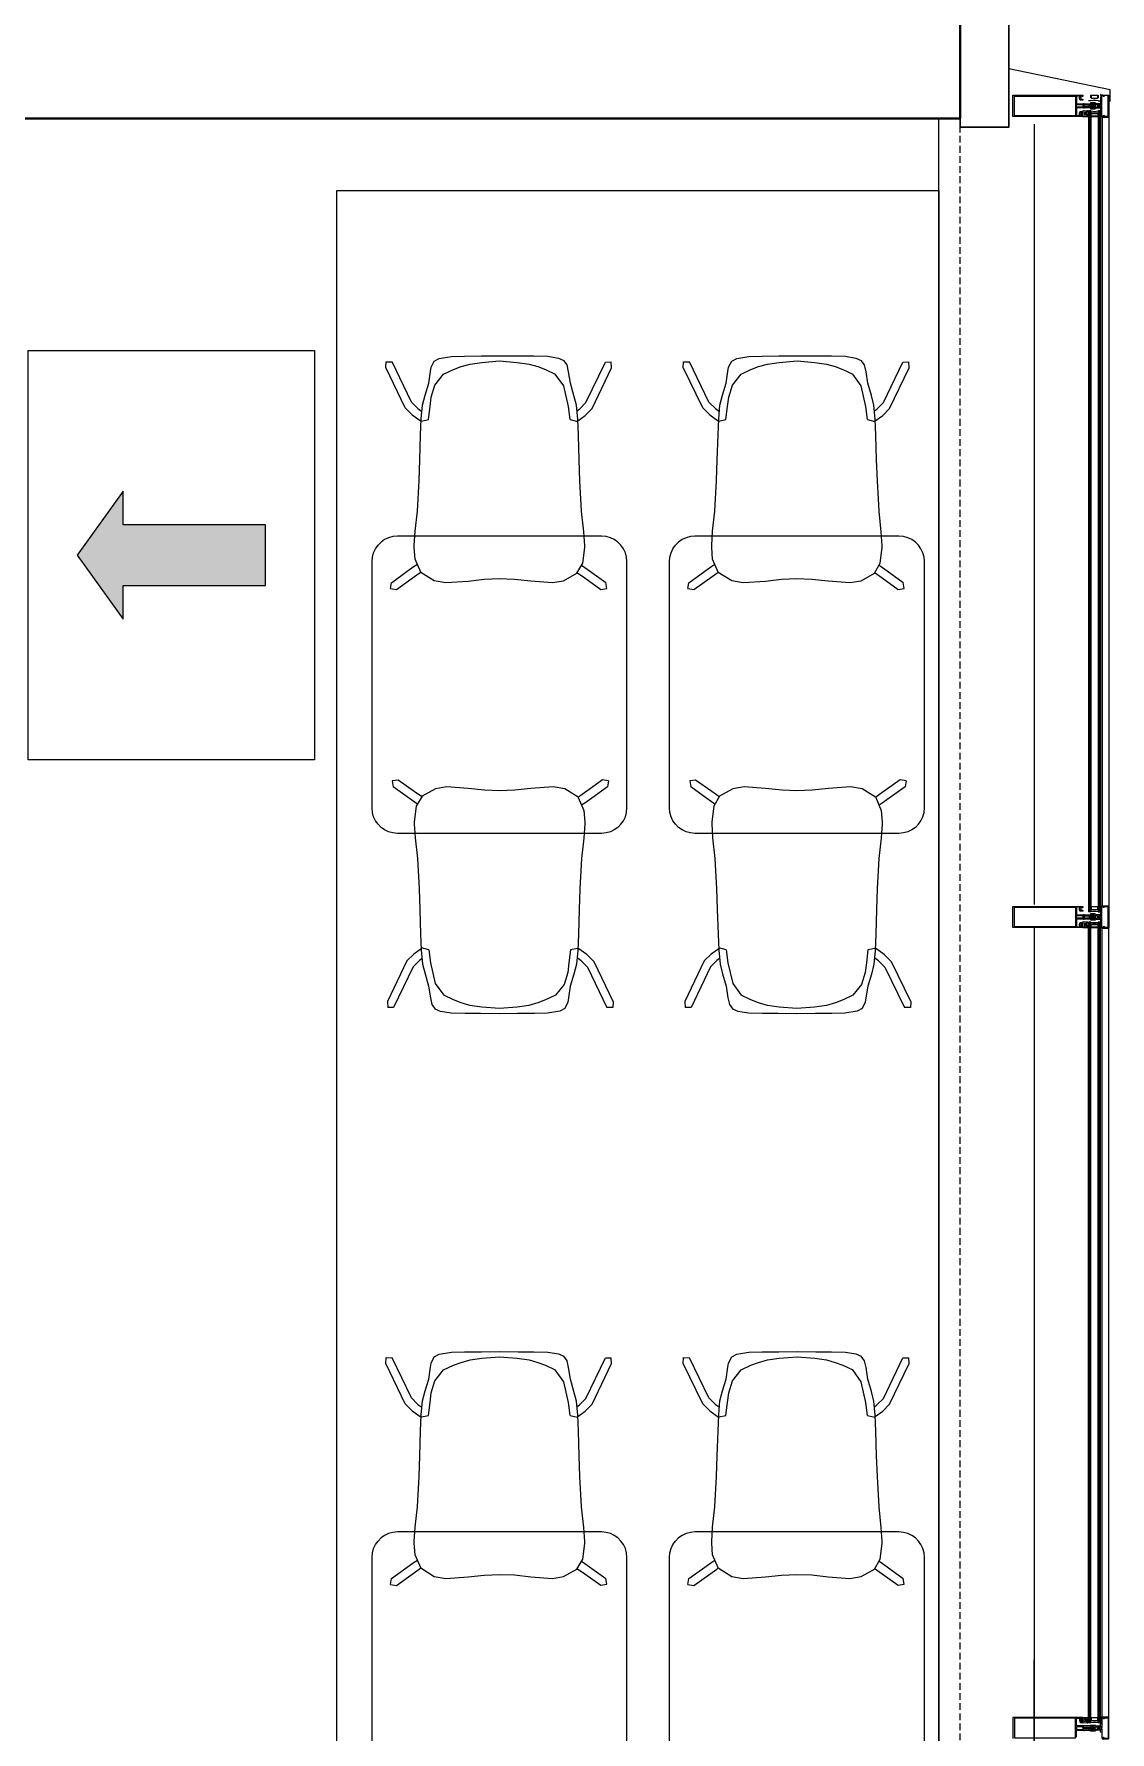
# Model space of a CAD drawing. Header units: metres. Extents: x -9891 to 773, y -8413 to 232.
# Drawn here: x -1056.4 to -803.1, y -7938 to -7538.2 of the extents above; entities that cross this region are included whole.
import ezdxf

# ---------------------------------------------------------------- set-up
doc = ezdxf.new("R2010")
doc.units = ezdxf.units.M
doc.header["$LTSCALE"] = 0.01
doc.header["$MEASUREMENT"] = 0
doc.linetypes.add('HIDDEN', pattern=[9.525, 6.35, -3.175])
doc.layers.get('0').update_dxf_attribs({"color": 30, "lineweight": 0})
for name, color, linetype in [('6', 242, 'Continuous'), ('AG-ELEV-02', 152, 'Continuous'), ('AG-Hidden', 9, 'HIDDEN'), ('AR-REV06', 252, 'Continuous'), ('CAM', 1, 'Continuous')]:
    doc.layers.add(name, color=color, linetype=linetype)
for name, color, linetype, lineweight in [('AG-Furniture', 9, 'Continuous', 9), ('AG-Profile_Aluminium', 122, 'Continuous', 9), ('Cephe Duvarı', 3, 'Continuous', 30), ('PERDE DUVAR', 5, 'Continuous', 40)]:
    doc.layers.add(name, color=color, linetype=linetype, lineweight=lineweight)

# ---------------------------------------------------------------- blocks, each defined once
blk = doc.blocks.new('ART_00113592_P')
at = {"color": 0, "linetype": 'Continuous', "lineweight": -3}
for p, q in [((1, -49.2), (3.8, -39.1)), ((3.8, -39.1), (8.2, -29.7)), ((8.2, -29.7), (14.1, -21.4)), ((14.1, -21.4), (21.4, -14.1)), ((21.4, -14.1), (29.7, -8.2)), ((29.7, -8.2), (39.1, -3.8)), ((39.1, -3.8), (49.2, -1)), ((49.2, -1), (60, 0)), ((60, 0), (640, 0)), ((640, 0), (650.8, -1)), ((650.8, -1), (661, -3.8)), ((661, -3.8), (670.3, -8.2)), ((670.3, -8.2), (678.7, -14.1)), ((685.9, -21.4), (678.7, -14.1)), ((691.9, -29.7), (685.9, -21.4)), ((696.3, -39.1), (691.9, -29.7)), ((699.1, -49.2), (696.3, -39.1)), ((0, -60), (1, -49.2)), ((0, -540), (0, -60)), ((700.1, -60), (699.1, -49.2)), ((700, -60), (700.1, -60)), ((700.1, -540), (700.1, -60)), ((1, -550.8), (0, -540)), ((3.8, -561), (1, -550.8)), ((696.3, -561), (699.1, -550.8)), ((699.1, -550.8), (700.1, -540)), ((8.2, -570.3), (3.8, -561)), ((14.1, -578.7), (8.2, -570.3)), ((21.4, -585.9), (14.1, -578.7)), ((21.4, -585.9), (29.7, -591.9)), ((29.7, -591.9), (39.1, -596.3)), ((39.1, -596.3), (49.2, -599.1)), ((49.2, -599.1), (60, -600.1)), ((640, -600.1), (650.8, -599.1)), ((650.8, -599.1), (661, -596.3)), ((661, -596.3), (670.3, -591.9)), ((670.3, -591.9), (678.7, -585.9)), ((678.7, -585.9), (685.9, -578.7)), ((685.9, -578.7), (691.9, -570.3)), ((691.9, -570.3), (696.3, -561)), ((60, -600.1), (640, -600.1))]:
    blk.add_line(p, q, dxfattribs=at)
blk = doc.blocks.new('ART_00104314_P')
at = {"color": 0, "linetype": 'Continuous', "lineweight": -3}
for p, q in [((224.9, -0.3), (268.4, 0)), ((268.4, 0), (311.7, -0.3)), ((0, -28), (0.7, -14.3)), ((46, -123), (0, -28)), ((0.7, -14.3), (14.7, -14.5)), ((60.6, -109.3), (14.7, -14.5)), ((101, -64.7), (105.3, -37)), ((105.3, -37), (106.9, -27)), ((106.9, -27), (114.1, -12.5)), ((114.1, -12.5), (126, -6.2)), ((126, -6.2), (154.7, -1.5)), ((136.1, -43.3), (159.2, -32.4)), ((154.7, -1.5), (185.5, -0.7)), ((159.2, -32.4), (177.3, -25.4)), ((177.3, -25.4), (198.3, -19.6)), ((185.5, -0.7), (224.9, -0.3)), ((198.3, -19.6), (226, -15.6)), ((226, -15.6), (267.8, -12.3)), ((267.8, -12.3), (309.6, -15.6)), ((309.6, -15.6), (337.2, -19.6)), ((311.7, -0.3), (348.7, -0.6)), ((337.2, -19.6), (357.9, -25.4)), ((348.7, -0.6), (381.5, -1.4)), ((357.9, -25.4), (375.9, -32.4)), ((375.9, -32.4), (398.9, -43.3)), ((381.5, -1.4), (406.3, -5.4)), ((406.3, -5.4), (418.9, -10.9)), ((426.8, -21.6), (418.9, -10.9)), ((430.4, -37.6), (426.8, -21.6)), ((434.6, -64.8), (430.4, -37.6)), ((471.2, -110.5), (516.8, -15)), ((485.7, -124.2), (531.5, -28.4)), ((516.8, -15), (530.8, -14.7)), ((531.5, -28.4), (530.8, -14.7)), ((92.6, -92.8), (101, -64.7)), ((107, -97.4), (115.8, -69)), ((115.8, -69), (136.1, -43.3)), ((418.9, -70.9), (398.9, -43.3)), ((430, -119.7), (418.9, -70.9)), ((442.7, -93.8), (434.6, -64.8)), ((60.6, -109.3), (75.8, -124.5)), ((83.5, -148.7), (86.4, -116.3)), ((86.4, -116.3), (92.6, -92.8)), ((100.5, -150.5), (104.2, -119.7)), ((104.2, -119.7), (107, -97.4)), ((433.9, -150.5), (430, -119.7)), ((448.5, -116.5), (442.7, -93.8)), ((451.7, -149.7), (448.5, -116.5)), ((455.9, -125.6), (471.2, -110.5)), ((46, -123), (62.4, -139.4)), ((62.4, -139.4), (83.2, -154.4)), ((75.8, -124.5), (85.1, -131.2)), ((81.9, -187.2), (83.5, -148.7)), ((83.8, -153.8), (100.5, -150.5)), ((433.9, -150.5), (451.3, -154.8)), ((449.8, -130.1), (455.9, -125.6)), ((453.5, -187.5), (451.7, -149.7)), ((451.8, -153.1), (469.4, -140.5)), ((469.4, -140.5), (485.7, -124.2)), ((80.2, -245.3), (81.9, -187.2)), ((455.1, -245.3), (453.5, -187.5)), ((78.6, -294.2), (80.2, -245.3)), ((456.9, -294.4), (455.1, -245.3)), ((74.7, -365.7), (78.6, -294.2)), ((460.8, -365.8), (456.9, -294.4)), ((69.2, -413.4), (74.7, -365.7)), ((466.2, -414.4), (460.8, -365.8)), ((66.9, -447.1), (69.2, -413.4)), ((468.3, -447.5), (466.2, -414.4)), ((67.1, -451.2), (66.9, -447.1)), ((69.2, -478.9), (67.1, -451.2)), ((82.4, -509.5), (69.2, -478.9)), ((463.5, -488.8), (468.1, -451.6)), ((468.1, -451.6), (468.3, -447.5)), ((13.2, -534.5), (50.6, -507.5)), ((50.6, -507.5), (67.1, -495.8)), ((62.2, -523.8), (78.7, -512.1)), ((67.1, -495.8), (74.4, -490.9)), ((78.7, -512.1), (82.5, -509.5)), ((82.5, -509.6), (82.4, -509.5)), ((82.5, -509.6), (114.2, -529.3)), ((418.6, -529.9), (449.9, -512.2)), ((449.9, -512.2), (463.5, -488.8)), ((449.9, -512.2), (450.1, -512.1)), ((450.8, -510.8), (451.6, -511.3)), ((451.6, -511.3), (468.1, -523)), ((460.9, -493.4), (463.2, -495.1)), ((463.2, -495.1), (479.7, -506.8)), ((479.7, -506.8), (517.7, -534.1)), ((11, -548.4), (13.2, -534.5)), ((11, -548.4), (24.9, -550.8)), ((24.9, -550.8), (62.2, -523.8)), ((114.2, -529.3), (141.4, -534.3)), ((141.4, -534.3), (193.8, -530.5)), ((193.8, -530.5), (231.5, -526.4)), ((231.5, -526.4), (267.6, -524.7)), ((267.6, -524.7), (302.8, -526.1)), ((302.8, -526.1), (341.4, -530.1)), ((341.4, -530.1), (392, -534.2)), ((392, -534.2), (418.6, -529.9)), ((468.1, -523), (506.1, -550.3)), ((506.1, -550.3), (520, -548)), ((520, -548), (517.7, -534.1))]:
    blk.add_line(p, q, dxfattribs=at)
blk = doc.blocks.new('A$C4C4F46C8')
at = {"layer": 'AG-Furniture', "color": 251}
blk.add_lwpolyline([(-1067, -9369.7), (350, -9369.7), (350, -16057.1), (-1067, -16057.1)], close=True, dxfattribs=at)
at = {"layer": 'AG-Furniture', "ltscale": 0.3}
for name, p, rotation in [('ART_00104314_P', (-951.6, -9758.4, 1410.8), 359.9999879412392), ('ART_00104314_P', (-951.6, -9758.4, 1410.8), 359.9999879412392), ('ART_00104314_P', (-251.5, -9758.4, 1410.8), 359.9999879412392), ('ART_00104314_P', (-251.5, -9758.4, 1410.8), 359.9999879412392), ('ART_00113592_P', (-984, -10883.2, 2130.8), 89.99998794123918), ('ART_00113592_P', (-984, -10883.2, 2130.8), 89.99998794123918), ('ART_00113592_P', (-283.9, -10883.2, 2130.8), 89.99998794123918), ('ART_00113592_P', (-283.9, -10883.2, 2130.8), 89.99998794123918), ('ART_00104314_P', (-416.3, -11307.8, 1410.8), 179.9999879412391), ('ART_00104314_P', (-416.3, -11307.8, 1410.8), 179.9999879412391), ('ART_00104314_P', (283.8, -11307.8, 1410.8), 179.9999879412391), ('ART_00104314_P', (283.8, -11307.8, 1410.8), 179.9999879412391), ('ART_00104314_P', (-951.6, -12103.4, 1410.8), 359.9999879412392), ('ART_00104314_P', (-951.6, -12103.4, 1410.8), 359.9999879412392), ('ART_00104314_P', (-251.5, -12103.4, 1410.8), 359.9999879412392), ('ART_00104314_P', (-251.5, -12103.4, 1410.8), 359.9999879412392), ('ART_00113592_P', (-984, -13228.2, 2130.8), 89.99998794123918), ('ART_00113592_P', (-984, -13228.2, 2130.8), 89.99998794123918), ('ART_00113592_P', (-283.9, -13228.2, 2130.8), 89.99998794123918), ('ART_00113592_P', (-283.9, -13228.2, 2130.8), 89.99998794123918)]:
    blk.add_blockref(name, p, dxfattribs=dict(at, rotation=rotation))
blk = doc.blocks.new('KAPIYON')
at = {"layer": '6'}
blk.add_hatch(color=2, dxfattribs=at).paths.add_polyline_path([(1584376.13, 117133.58), (1584364.18, 117133.58), (1584364.18, 117115.13), (1584364.18, 117105.65), (1584357.61, 117105.65), (1584370.16, 117096.63), (1584382.7, 117105.65), (1584376.13, 117105.65), (1584376.13, 117115.13)])
at = {"layer": '6', "color": 4}
blk.add_lwpolyline([(1584330, 117143.19), (1584410.32, 117143.19), (1584410.32, 117087.02), (1584330, 117087.02), (1584330, 117143.19)], dxfattribs=at)
at = {"layer": '6', "color": 2}
blk.add_lwpolyline([(1584376.13, 117133.58), (1584364.18, 117133.58), (1584364.18, 117115.13), (1584364.18, 117105.65), (1584357.61, 117105.65), (1584370.16, 117096.63), (1584382.7, 117105.65), (1584376.13, 117105.65), (1584376.13, 117115.13)], close=True, dxfattribs=at)
blk = doc.blocks.new('A$C07630900')
at = {"layer": '6', "xscale": 0.5, "yscale": 0.5, "zscale": 0.5, "rotation": 270}
blk.add_blockref('KAPIYON', (-58543.51, 792191.76), dxfattribs=at)
blk = doc.blocks.new('A$C2DA34C5B')
at = {"layer": 'AR-REV06', "xscale": 24, "yscale": 24, "zscale": 24}
blk.add_blockref('A$C07630900', (315.3, -160.4), dxfattribs=at)
blk = doc.blocks.new('I')
at = {"layer": '6', "linetype": 'Continuous'}
blk.add_hatch(color=4, dxfattribs=at).paths.add_polyline_path([(208591.4, 128492.8), (208591.4, 128667.2), (205378.6, 128667.2), (205378.6, 128492.8)])
at = {"layer": '6', "color": 4}
for p, q in [((208591.4, 128667.2), (205378.6, 128667.2)), ((205378.6, 128492.8), (208591.4, 128492.8))]:
    blk.add_line(p, q, dxfattribs=at)
at = {"layer": '6'}
for p, q in [((205990.5, 128492.8), (205990.5, 127811.5)), ((207979.4, 128492.8), (207979.4, 127811.5)), ((205990.5, 127811.5), (205876.7, 128131.3)), ((205990.5, 127811.5), (206104.4, 128131.3)), ((207979.4, 127811.5), (207865.6, 128131.3)), ((207979.4, 127811.5), (208093.3, 128131.3))]:
    blk.add_line(p, q, dxfattribs=at)
blk = doc.blocks.new('A$C797D3CE4')
at = {"layer": '6', "xscale": -0.4999999999999912, "yscale": 0.4999999999999912, "zscale": 0.4999999999999912, "rotation": 180}
blk.add_blockref('I', (-103492.2, 64333.6), dxfattribs=at)
at = {"layer": '6', "ltscale": 250, "rotation": 270}
blk.add_blockref('A$C2DA34C5B', (-11.9, 33.2), dxfattribs=at)
blk = doc.blocks.new('A$C6B6314DF')
at = {"layer": '6', "xscale": 0.0009999999999854, "yscale": 0.0009999999999854, "zscale": 0.0009999999999854, "rotation": 90}
blk.add_blockref('A$C797D3CE4', (-12.8757, -77.416), dxfattribs=at)
blk = doc.blocks.new('A$C33B82F70')
at = {"layer": 'AG-ELEV-02'}
for p, q in [((334.3, 4.9), (334.3, -1853.5)), ((334.3, 3.5), (350, 3.5)), ((350, 6), (350, -1853.5)), ((334.3, -1853.5), (350, -1853.5)), ((334.3, -1906.5), (350, -1906.5)), ((334.3, -1906.5), (350, -1906.5)), ((334.3, -3764.9), (334.3, -1906.5)), ((350, -3766), (350, -1906.5)), ((334.3, -3763.5), (350, -3763.5)), ((334.3, -3763.5), (350, -3763.5))]:
    blk.add_line(p, q, dxfattribs=at)
at = {"layer": 'AG-ELEV-02', "ltscale": 2.5}
for p, q in [((-50, -5700), (-50, 0)), ((174.1, -13), (174.1, -1850.4)), ((174.1, -1905), (174.1, -3920.4)), ((174.1, -5675), (174.1, -3629.6))]:
    blk.add_line(p, q, dxfattribs=at)
at = {"layer": 'AG-Hidden', "ltscale": 250}
blk.add_lwpolyline([(-2500, -8200, 0.414214), (0, -5700), (0, 0)], format="xyb", dxfattribs=at)
at = {"layer": 'AG-Profile_Aluminium'}
for p, q in [((352.9, 67.5), (115, 117.5)), ((352.9, 40), (352.9, 67.5))]:
    blk.add_line(p, q, dxfattribs=at)
for points in [[(287.8, 45.8), (288.6, 45.4, -0.280185), (288.9, 44.9), (288.9, 43.9, -0.414214), (288.4, 43.4), (283.4, 43.4, -0.414214), (281.9, 44.9), (281.9, 46.8), (281.4, 46.8, -0.414214), (280.9, 47.3), (280.9, 50.3, -0.414214), (281.4, 50.8), (281.9, 50.8), (281.9, 53), (275.4, 53, 0.414214), (273.9, 51.5), (273.9, 35), (290.9, 35), (290.9, 35.6), (291.6, 35.6, -0.414898), (291.9, 35.4), (291.9, 35), (309.8, 35), (310.8, 34), (310.8, 33, -0.401727), (309.7, 31.8), (309.4, 32.3), (309.2, 31.8), (308.3, 31.8), (308.3, 31.8), (308, 32.3), (307.7, 31.8), (306.9, 31.8), (306.6, 32.3), (306.3, 31.8), (305.5, 31.8), (305.2, 32.3), (304.9, 31.8), (304.1, 31.8), (303.8, 32.3), (303.5, 31.8), (302.7, 31.8), (302.4, 32.3), (302.1, 31.8), (301.3, 31.8), (301, 32.3), (300.7, 31.8), (299.9, 31.8), (299.6, 32.3), (299.3, 31.8), (298.4, 31.8), (298.2, 32.3), (297.9, 31.8), (297, 31.8), (296.7, 32.3), (296.4, 31.8), (295.6, 31.8), (295.3, 32.3), (295, 31.8), (294.2, 31.8), (293.9, 32.3), (293.6, 31.8), (293.2, 31.8), (291.7, 30.4, 0.414204), (291.7, 29.7), (293.2, 28.2), (294.3, 28.2), (294.6, 27.7), (294.9, 28.2), (295.7, 28.2), (296, 27.7), (296.3, 28.2), (297.2, 28.2), (297.4, 27.7), (297.7, 28.2), (298.6, 28.2), (298.9, 27.7), (299.1, 28.2), (300, 28.2), (300.3, 27.7), (300.6, 28.2), (301.4, 28.2), (301.7, 27.7), (302, 28.2), (302.8, 28.2), (303.1, 27.7), (303.4, 28.2), (304.2, 28.2), (304.5, 27.7), (304.8, 28.2), (305.6, 28.2), (305.9, 27.7), (306.2, 28.2), (307, 28.2), (307.3, 27.7), (307.6, 28.2), (308.5, 28.2), (308.7, 27.7), (309, 28.2), (309.9, 28.2), (310.2, 27.7), (310.3, 28, -0.259555), (310.8, 27), (310.8, 26), (309.8, 25), (291.9, 25), (291.9, 24.6, -0.414214), (291.6, 24.4), (290.9, 24.4), (290.9, 25), (273.9, 25), (273.9, 8.5, 0.414214), (275.4, 7), (281.9, 7), (281.9, 9.2), (281.4, 9.2, -0.414214), (280.9, 9.7), (280.9, 12.7, -0.414214), (281.4, 13.2), (281.9, 13.2), (281.9, 15.1, -0.414214), (283.4, 16.6), (288.4, 16.6, -0.414214), (288.9, 16.1), (288.9, 15.1, -0.280185), (288.6, 14.6), (287.8, 14.2), (287.4, 14.2), (287.4, 15.4), (284.4, 15.4, 0.414214), (283.9, 14.9), (283.9, 11.7), (283.4, 11.2), (283.9, 10.7), (283.9, 7.5, 0.414214), (284.4, 7), (287.4, 7), (287.4, 8.2), (287.8, 8.2), (288.6, 7.8, -0.280185), (288.9, 7.3), (288.9, 5.5, -0.414214), (288.4, 5), (124.6, 5, -0.414214), (124.1, 5.5), (124.1, 54.5, -0.400911), (124.6, 55), (288.4, 55, -0.414214), (288.9, 54.5), (288.9, 52.7, -0.280185), (288.6, 52.2), (287.8, 51.8), (287.4, 51.8), (287.4, 53), (284.4, 53, 0.414214), (283.9, 52.5), (283.9, 49.3), (283.4, 48.8), (283.9, 48.3), (283.9, 45.1, 0.414214), (284.4, 44.6), (287.4, 44.6), (287.4, 45.8)], [(348.7, 30), (348.7, 54, 0.415475), (348.5, 54.2), (340.6, 54.2), (339.5, 52.8, -0.734294), (336.3, 54.2, 0.180054), (336.1, 54.8), (334.7, 54.8, -1.029401), (334.7, 55.5), (348.5, 55.5, -0.414214), (350, 54), (350, 6, -0.414214), (348.5, 4.5), (334.7, 4.5, -1.029594), (334.7, 5.2), (336.1, 5.2, 0.18004), (336.3, 5.8, -0.734976), (339.5, 7.2), (340.6, 5.8), (348.5, 5.8, 0.415536), (348.7, 6)], [(289.1, 30.4, 0.414204), (289.1, 29.7), (291.1, 27.7, -0.668177), (290.7, 26.9), (273.9, 26.9), (273.9, 33.2), (290.7, 33.2, -0.668169), (291.1, 32.3)], [(329.1, 31.8), (329.5, 31.8), (330.4, 32.2, 0.280182), (330.6, 32.7), (330.6, 34.5, 0.414214), (330.1, 35), (320.7, 35, -0.198912), (319.3, 35.6), (318.4, 36.4, 0.198912), (317, 37), (307.1, 37, 0.414214), (306.6, 36.5), (306.6, 35.7, 0.414214), (307.1, 35.2), (315.3, 35.2, -0.414156), (315.8, 34.7), (315.8, 31.3, -0.414272), (315.3, 30.8), (314.4, 30.8, -0.414214), (314.3, 30.9), (314.3, 31.2, -0.244698), (314.3, 31.3), (315.3, 31.9, 0.414214), (315.3, 32.2), (315.1, 32.6), (313.8, 31.6, 0.244698), (313.7, 31.4), (313.7, 31.1, -0.414214), (313.4, 30.8), (312.1, 30.8, -0.414214), (312, 30.9), (312, 31.2, -0.244698), (312.1, 31.3), (313.1, 31.9, 0.414214), (313.1, 32.2), (312.9, 32.6), (311.6, 31.6, 0.244698), (311.4, 31.4), (311.4, 31.1, -0.414214), (311.1, 30.8), (309.9, 30.8, -0.414214), (309.8, 30.9), (309.8, 31.2, -0.244698), (309.8, 31.3), (310.8, 31.9, 0.414214), (310.9, 32.2), (310.7, 32.6), (309.3, 31.6, 0.244698), (309.2, 31.4), (309.2, 31.1, -0.414214), (308.9, 30.8), (307.7, 30.8, -0.414214), (307.6, 30.9), (307.6, 31.2, -0.244698), (307.6, 31.3), (308.6, 31.9, 0.414214), (308.7, 32.2), (308.4, 32.6), (307.1, 31.6, 0.244698), (307, 31.4), (307, 31.1, -0.414214), (306.7, 30.8), (305.4, 30.8, -0.414214), (305.3, 30.9), (305.3, 31, -0.244698), (305.4, 31.1), (306.6, 31.9, 0.414214), (306.6, 32.2), (306.4, 32.6), (304.1, 30.9, 0), (304.1, 30.9, 0.244698), (303.6, 30.1), (303.6, 29.9, 0.244698), (304.1, 29), (306.4, 27.4), (306.6, 27.8, 0.414214), (306.6, 28), (305.4, 28.9, -0.244698), (305.3, 28.9), (305.3, 29.1, -0.414214), (305.4, 29.2), (306.7, 29.2, -0.414214), (307, 28.9), (307, 28.6, 0.244698), (307.1, 28.4), (308.4, 27.4), (308.7, 27.8, 0.414214), (308.6, 28), (307.6, 28.7, -0.244698), (307.6, 28.8), (307.6, 29.1, -0.414214), (307.7, 29.2), (308.9, 29.2, -0.414214), (309.2, 28.9), (309.2, 28.6, 0.244698), (309.3, 28.4), (310.7, 27.4), (310.9, 27.8, 0.414214), (310.8, 28), (309.8, 28.7, -0.244698), (309.8, 28.8), (309.8, 29.1, -0.414214), (309.9, 29.2), (311.1, 29.2, -0.414214), (311.4, 28.9), (311.4, 28.6, 0.244698), (311.6, 28.4), (312.9, 27.4), (313.1, 27.8, 0.414214), (313.1, 28), (312.1, 28.7, -0.244698), (312, 28.8), (312, 29.1, -0.414214), (312.1, 29.2), (313.4, 29.2, -0.414214), (313.7, 28.9), (313.7, 28.6, 0.244698), (313.8, 28.4), (315.1, 27.4), (315.3, 27.8, 0.414214), (315.3, 28), (314.3, 28.7, -0.244698), (314.3, 28.8), (314.3, 29.1, -0.414214), (314.4, 29.2), (315.3, 29.2, -0.414214), (315.8, 28.7), (315.8, 25.3, -0.414214), (315.3, 24.8), (307.1, 24.8, 0.414214), (306.6, 24.3), (306.6, 23.5, 0.414214), (307.1, 23), (317, 23, 0.198912), (318.4, 23.6), (319.3, 24.4, -0.198912), (320.7, 25), (330.1, 25, 0.414214), (330.6, 25.5), (330.6, 27.3, 0.280182), (330.4, 27.8), (329.5, 28.2), (329.1, 28.2), (329.1, 27), (326.1, 27, -0.414214), (325.6, 27.5), (325.6, 29.5), (325.1, 30), (325.6, 30.5), (325.6, 32.5, -0.414214), (326.1, 33), (329.1, 33)], [(287.8, -1864.2), (288.6, -1864.6, -0.280185), (288.9, -1865.1), (288.9, -1866.1, -0.414214), (288.4, -1866.6), (283.4, -1866.6, -0.414214), (281.9, -1865.1), (281.9, -1863.2), (281.4, -1863.2, -0.414214), (280.9, -1862.7), (280.9, -1859.7, -0.414214), (281.4, -1859.2), (281.9, -1859.2), (281.9, -1857), (275.4, -1857, 0.414214), (273.9, -1858.5), (273.9, -1875), (290.9, -1875), (290.9, -1874.4), (291.6, -1874.4, -0.414898), (291.9, -1874.6), (291.9, -1875), (309.8, -1875), (310.8, -1876), (310.8, -1877, -0.401727), (309.7, -1878.2), (309.4, -1877.7), (309.2, -1878.2), (308.3, -1878.2), (308.3, -1878.2), (308, -1877.7), (307.7, -1878.2), (306.9, -1878.2), (306.6, -1877.7), (306.3, -1878.2), (305.5, -1878.2), (305.2, -1877.7), (304.9, -1878.2), (304.1, -1878.2), (303.8, -1877.7), (303.5, -1878.2), (302.7, -1878.2), (302.4, -1877.7), (302.1, -1878.2), (301.3, -1878.2), (301, -1877.7), (300.7, -1878.2), (299.9, -1878.2), (299.6, -1877.7), (299.3, -1878.2), (298.4, -1878.2), (298.2, -1877.7), (297.9, -1878.2), (297, -1878.2), (296.7, -1877.7), (296.4, -1878.2), (295.6, -1878.2), (295.3, -1877.7), (295, -1878.2), (294.2, -1878.2), (293.9, -1877.7), (293.6, -1878.2), (293.2, -1878.2), (291.7, -1879.6, 0.414204), (291.7, -1880.4), (293.2, -1881.8), (294.3, -1881.8), (294.6, -1882.3), (294.9, -1881.8), (295.7, -1881.8), (296, -1882.3), (296.3, -1881.8), (297.2, -1881.8), (297.4, -1882.3), (297.7, -1881.8), (298.6, -1881.8), (298.9, -1882.3), (299.1, -1881.8), (300, -1881.8), (300.3, -1882.3), (300.6, -1881.8), (301.4, -1881.8), (301.7, -1882.3), (302, -1881.8), (302.8, -1881.8), (303.1, -1882.3), (303.4, -1881.8), (304.2, -1881.8), (304.5, -1882.3), (304.8, -1881.8), (305.6, -1881.8), (305.9, -1882.3), (306.2, -1881.8), (307, -1881.8), (307.3, -1882.3), (307.6, -1881.8), (308.5, -1881.8), (308.7, -1882.3), (309, -1881.8), (309.9, -1881.8), (310.2, -1882.3), (310.3, -1882, -0.259555), (310.8, -1883), (310.8, -1884), (309.8, -1885), (291.9, -1885), (291.9, -1885.4, -0.414214), (291.6, -1885.6), (290.9, -1885.6), (290.9, -1885), (273.9, -1885), (273.9, -1901.5, 0.414214), (275.4, -1903), (281.9, -1903), (281.9, -1900.8), (281.4, -1900.8, -0.414214), (280.9, -1900.3), (280.9, -1897.3, -0.414214), (281.4, -1896.8), (281.9, -1896.8), (281.9, -1894.9, -0.414214), (283.4, -1893.4), (288.4, -1893.4, -0.414214), (288.9, -1893.9), (288.9, -1894.9, -0.280185), (288.6, -1895.4), (287.8, -1895.8), (287.4, -1895.8), (287.4, -1894.6), (284.4, -1894.6, 0.414214), (283.9, -1895.1), (283.9, -1898.3), (283.4, -1898.8), (283.9, -1899.3), (283.9, -1902.5, 0.414214), (284.4, -1903), (287.4, -1903), (287.4, -1901.8), (287.8, -1901.8), (288.6, -1902.2, -0.280185), (288.9, -1902.7), (288.9, -1904.5, -0.414214), (288.4, -1905), (124.6, -1905, -0.414214), (124.1, -1904.5), (124.1, -1855.5, -0.400911), (124.6, -1855), (288.4, -1855, -0.414214), (288.9, -1855.5), (288.9, -1857.3, -0.280185), (288.6, -1857.8), (287.8, -1858.2), (287.4, -1858.2), (287.4, -1857), (284.4, -1857, 0.414214), (283.9, -1857.5), (283.9, -1860.7), (283.4, -1861.2), (283.9, -1861.7), (283.9, -1864.9, 0.414214), (284.4, -1865.4), (287.4, -1865.4), (287.4, -1864.2)], [(289.1, -1879.6, 0.414204), (289.1, -1880.4), (291.1, -1882.3, -0.668177), (290.7, -1883.1), (273.9, -1883.1), (273.9, -1876.8), (290.7, -1876.8, -0.668169), (291.1, -1877.7)], [(329.1, -1878.2), (329.5, -1878.2), (330.4, -1877.8, 0.280182), (330.6, -1877.3), (330.6, -1875.5, 0.414214), (330.1, -1875), (320.7, -1875, -0.198912), (319.3, -1874.4), (318.4, -1873.6, 0.198912), (317, -1873), (307.1, -1873, 0.414214), (306.6, -1873.5), (306.6, -1874.3, 0.414214), (307.1, -1874.8), (315.3, -1874.8, -0.414156), (315.8, -1875.3), (315.8, -1878.7, -0.414272), (315.3, -1879.2), (314.4, -1879.2, -0.414214), (314.3, -1879.1), (314.3, -1878.8, -0.244698), (314.3, -1878.8), (315.3, -1878.1, 0.414214), (315.3, -1877.8), (315.1, -1877.4), (313.8, -1878.4, 0.244698), (313.7, -1878.6), (313.7, -1878.9, -0.414214), (313.4, -1879.2), (312.1, -1879.2, -0.414214), (312, -1879.1), (312, -1878.8, -0.244698), (312.1, -1878.8), (313.1, -1878.1, 0.414214), (313.1, -1877.8), (312.9, -1877.4), (311.6, -1878.4, 0.244698), (311.4, -1878.6), (311.4, -1878.9, -0.414214), (311.1, -1879.2), (309.9, -1879.2, -0.414214), (309.8, -1879.1), (309.8, -1878.8, -0.244698), (309.8, -1878.8), (310.8, -1878.1, 0.414214), (310.9, -1877.8), (310.7, -1877.4), (309.3, -1878.4, 0.244698), (309.2, -1878.6), (309.2, -1878.9, -0.414214), (308.9, -1879.2), (307.7, -1879.2, -0.414214), (307.6, -1879.1), (307.6, -1878.8, -0.244698), (307.6, -1878.8), (308.6, -1878.1, 0.414214), (308.7, -1877.8), (308.4, -1877.4), (307.1, -1878.4, 0.244698), (307, -1878.6), (307, -1878.9, -0.414214), (306.7, -1879.2), (305.4, -1879.2, -0.414214), (305.3, -1879.1), (305.3, -1879, -0.244698), (305.4, -1878.9), (306.6, -1878.1, 0.414214), (306.6, -1877.8), (306.4, -1877.4), (304.1, -1879.1, 0), (304.1, -1879.1, 0.244698), (303.6, -1879.9), (303.6, -1880.1, 0.244698), (304.1, -1881), (306.4, -1882.6), (306.6, -1882.2, 0.414214), (306.6, -1882), (305.4, -1881.1, -0.244698), (305.3, -1881.1), (305.3, -1880.9, -0.414214), (305.4, -1880.8), (306.7, -1880.8, -0.414214), (307, -1881.1), (307, -1881.4, 0.244698), (307.1, -1881.6), (308.4, -1882.6), (308.7, -1882.2, 0.414214), (308.6, -1882), (307.6, -1881.3, -0.244698), (307.6, -1881.2), (307.6, -1880.9, -0.414214), (307.7, -1880.8), (308.9, -1880.8, -0.414214), (309.2, -1881.1), (309.2, -1881.4, 0.244698), (309.3, -1881.6), (310.7, -1882.6), (310.9, -1882.2, 0.414214), (310.8, -1882), (309.8, -1881.3, -0.244698), (309.8, -1881.2), (309.8, -1880.9, -0.414214), (309.9, -1880.8), (311.1, -1880.8, -0.414214), (311.4, -1881.1), (311.4, -1881.4, 0.244698), (311.6, -1881.6), (312.9, -1882.6), (313.1, -1882.2, 0.414214), (313.1, -1882), (312.1, -1881.3, -0.244698), (312, -1881.2), (312, -1880.9, -0.414214), (312.1, -1880.8), (313.4, -1880.8, -0.414214), (313.7, -1881.1), (313.7, -1881.4, 0.244698), (313.8, -1881.6), (315.1, -1882.6), (315.3, -1882.2, 0.414214), (315.3, -1882), (314.3, -1881.3, -0.244698), (314.3, -1881.2), (314.3, -1880.9, -0.414214), (314.4, -1880.8), (315.3, -1880.8, -0.414214), (315.8, -1881.3), (315.8, -1884.7, -0.414214), (315.3, -1885.2), (307.1, -1885.2, 0.414214), (306.6, -1885.7), (306.6, -1886.5, 0.414214), (307.1, -1887), (317, -1887, 0.198912), (318.4, -1886.4), (319.3, -1885.6, -0.198912), (320.7, -1885), (330.1, -1885, 0.414214), (330.6, -1884.5), (330.6, -1882.7, 0.280182), (330.4, -1882.2), (329.5, -1881.8), (329.1, -1881.8), (329.1, -1883), (326.1, -1883, -0.414214), (325.6, -1882.5), (325.6, -1880.5), (325.1, -1880), (325.6, -1879.5), (325.6, -1877.5, -0.414214), (326.1, -1877), (329.1, -1877)], [(348.7, -1880), (348.7, -1856, 0.415475), (348.5, -1855.8), (340.6, -1855.8), (339.5, -1857.2, -0.734294), (336.3, -1855.8, 0.180054), (336.1, -1855.2), (334.7, -1855.2, -1.029401), (334.7, -1854.5), (348.5, -1854.5, -0.414214), (350, -1856), (350, -1904, -0.414214), (348.5, -1905.5), (334.7, -1905.5, -1.029594), (334.7, -1904.8), (336.1, -1904.8, 0.18004), (336.3, -1904.2, -0.734976), (339.5, -1902.8), (340.6, -1904.2), (348.5, -1904.2, 0.415536), (348.7, -1904)], [(289.1, -3790.4, -0.414204), (289.1, -3789.6), (291.1, -3787.7, 0.668177), (290.7, -3786.8), (273.9, -3786.8), (273.9, -3793.1), (290.7, -3793.1, 0.668169), (291.1, -3792.3)], [(329.2, -3791.8), (329.6, -3791.8), (330.4, -3792.2, -0.280182), (330.7, -3792.7), (330.7, -3794.5, -0.414214), (330.2, -3795), (320.7, -3795, 0.198912), (319.3, -3795.6), (318.4, -3796.4, -0.198912), (317, -3797), (307.2, -3797, -0.414214), (306.7, -3796.5), (306.7, -3795.7, -0.414214), (307.2, -3795.2), (315.4, -3795.2, 0.414156), (315.9, -3794.7), (315.9, -3791.3, 0.414272), (315.4, -3790.8), (314.4, -3790.8, 0.414214), (314.3, -3790.9), (314.3, -3791.2, 0.244698), (314.3, -3791.2), (315.3, -3791.9, -0.414214), (315.4, -3792.2), (315.1, -3792.5), (313.8, -3791.6, -0.244698), (313.7, -3791.4), (313.7, -3791.1, 0.414214), (313.4, -3790.8), (312.1, -3790.8, 0.414214), (312, -3790.9), (312, -3791.2, 0.244698), (312.1, -3791.2), (313.1, -3791.9, -0.414214), (313.1, -3792.2), (312.9, -3792.5), (311.6, -3791.6, -0.244698), (311.4, -3791.4), (311.4, -3791.1, 0.414214), (311.1, -3790.8), (309.9, -3790.8, 0.414214), (309.8, -3790.9), (309.8, -3791.2, 0.244698), (309.8, -3791.2), (310.8, -3791.9, -0.414214), (310.9, -3792.2), (310.7, -3792.5), (309.3, -3791.6, -0.244698), (309.2, -3791.4), (309.2, -3791.1, 0.414214), (308.9, -3790.8), (307.7, -3790.8, 0.414214), (307.6, -3790.9), (307.6, -3791.2, 0.244698), (307.6, -3791.2), (308.6, -3791.9, -0.414214), (308.7, -3792.2), (308.4, -3792.5), (307.1, -3791.6, -0.244698), (307, -3791.4), (307, -3791.1, 0.414214), (306.7, -3790.8), (305.4, -3790.8, 0.414214), (305.3, -3790.9), (305.3, -3791, 0.244698), (305.4, -3791.1), (306.6, -3791.9, -0.414214), (306.6, -3792.2), (306.4, -3792.5), (304.1, -3790.9, 0), (304.1, -3790.9, -0.244698), (303.7, -3790.1), (303.7, -3789.9, -0.244698), (304.1, -3789), (306.4, -3787.4), (306.6, -3787.8, -0.414214), (306.6, -3788), (305.4, -3788.9, 0.244698), (305.3, -3788.9), (305.3, -3789.1, 0.414214), (305.4, -3789.2), (306.7, -3789.2, 0.414214), (307, -3788.9), (307, -3788.6, -0.244698), (307.1, -3788.4), (308.4, -3787.4), (308.7, -3787.8, -0.414214), (308.6, -3788), (307.6, -3788.7, 0.244698), (307.6, -3788.8), (307.6, -3789.1, 0.414214), (307.7, -3789.2), (308.9, -3789.2, 0.414214), (309.2, -3788.9), (309.2, -3788.6, -0.244698), (309.3, -3788.4), (310.7, -3787.4), (310.9, -3787.8, -0.414214), (310.8, -3788), (309.8, -3788.7, 0.244698), (309.8, -3788.8), (309.8, -3789.1, 0.414214), (309.9, -3789.2), (311.1, -3789.2, 0.414214), (311.4, -3788.9), (311.4, -3788.6, -0.244698), (311.6, -3788.4), (312.9, -3787.4), (313.1, -3787.8, -0.414214), (313.1, -3788), (312.1, -3788.7, 0.244698), (312, -3788.8), (312, -3789.1, 0.414214), (312.1, -3789.2), (313.4, -3789.2, 0.414214), (313.7, -3788.9), (313.7, -3788.6, -0.244698), (313.8, -3788.4), (315.1, -3787.4), (315.4, -3787.8, -0.414214), (315.3, -3788), (314.3, -3788.7, 0.244698), (314.3, -3788.8), (314.3, -3789.1, 0.414214), (314.4, -3789.2), (315.4, -3789.2, 0.414214), (315.9, -3788.7), (315.9, -3785.3, 0.414214), (315.4, -3784.8), (307.2, -3784.8, -0.414214), (306.7, -3784.3), (306.7, -3783.5, -0.414214), (307.2, -3783), (317, -3783, -0.198912), (318.4, -3783.6), (319.3, -3784.4, 0.198912), (320.7, -3785), (330.2, -3785, -0.414214), (330.7, -3785.5), (330.7, -3787.3, -0.280182), (330.4, -3787.8), (329.6, -3788.2), (329.2, -3788.2), (329.2, -3787), (326.2, -3787, 0.414214), (325.7, -3787.5), (325.7, -3789.5), (325.2, -3790), (325.7, -3790.5), (325.7, -3792.5, 0.414214), (326.2, -3793), (329.2, -3793)], [(348.7, -3790), (348.7, -3814, -0.415475), (348.5, -3814.2), (340.6, -3814.2), (339.5, -3812.8, 0.734294), (336.3, -3814.2, -0.180054), (336.1, -3814.8), (334.7, -3814.8, 1.029401), (334.7, -3815.5), (348.5, -3815.5, 0.414214), (350, -3814), (350, -3766, 0.414214), (348.5, -3764.5), (334.7, -3764.5, 1.029594), (334.7, -3765.2), (336.1, -3765.2, -0.18004), (336.3, -3765.8, 0.734976), (339.5, -3767.2), (340.6, -3765.8), (348.5, -3765.8, -0.415536), (348.7, -3766)]]:
    blk.add_lwpolyline(points, format="xyb", close=True, dxfattribs=at)
for points in [[(272, 53.2), (272, 6.9), (128.1, 6.9), (128.1, 53.2)], [(323.6, 27), (323.6, 33), (317.9, 33), (317.9, 27)], [(272, -1856.8), (272, -1903.1), (128.1, -1903.1), (128.1, -1856.8)], [(323.6, -1883), (323.6, -1877), (317.9, -1877), (317.9, -1883)], [(272, -3813.1), (272, -3766.8), (128.1, -3766.8), (128.1, -3813.1)], [(323.7, -3787), (323.7, -3793), (317.9, -3793), (317.9, -3787)]]:
    blk.add_lwpolyline(points, close=True, dxfattribs=at)
at = {"layer": 'AG-Profile_Aluminium', "color": 9}
for points in [[(330.5, 43.6), (331.4, 43.2), (331.4, 42.3), (330.5, 42.6, 0.834458), (330.5, 42.1), (331.4, 41.7), (331.4, 40.8), (330.5, 41.1, 0.834458), (330.5, 40.6), (331.4, 40.2), (331.4, 39.3), (331.1, 39.2, 0.363249), (330.9, 39), (330.9, 32.6, -0.414214), (329.9, 31.6), (329.1, 31.6), (329.1, 32.7), (328.6, 32.7, 0.543452), (328.6, 27.3), (329.1, 27.3), (329.1, 28.3), (329.9, 28.3, -0.414214), (330.9, 27.3), (330.9, 21, 0.363249), (331.1, 20.7), (331.4, 20.7), (331.4, 19.8), (330.6, 19.2, 0.834458), (330.6, 18.7), (331.4, 19.2), (331.4, 18.3), (330.6, 17.7, 0.834458), (330.6, 17.2), (331.4, 17.7), (331.4, 16.8), (330.6, 16.2, 0.834458), (330.6, 15.7), (331.4, 16.2), (331.4, 15.3), (330.6, 14.7, 0.834458), (330.6, 14.2), (331.4, 14.7), (331.4, 13.8), (330.6, 13.2, 0.834458), (330.6, 12.7), (331.4, 13.2), (331.4, 12.3), (330.6, 11.7, 0.834458), (330.6, 11.2), (331.4, 11.7), (331.4, 10.8), (330.6, 10.2, 0.834458), (330.6, 9.7), (331.4, 10.2), (331.4, 9.3), (330.6, 8.7, 0.834458), (330.6, 8.2), (331.4, 8.7), (331.4, 7.8), (330.6, 7.2, 0.834458), (330.6, 6.7), (331.4, 7.2), (331.4, 6.3), (330.6, 5.7, 0.833224), (330.6, 5.2), (330.7, 5.2, -0.121295), (331.5, 5.5, -0.083975), (330.4, 3.3, 0.853065), (330.8, 3.1, -0.075674), (333.1, 4.9, 0.344474), (333.9, 5.9), (333.9, 27.8, 0.253164), (333.4, 28.6, -0.541002), (333.4, 31.4, 0.253164), (333.9, 32.2), (333.9, 54.1, 0.344474), (333.1, 55.1, -0.075525), (330.8, 56.8, 0.853065), (330.4, 56.5, -0.085692), (331.5, 54.5, -0.114183), (330.6, 54.7), (330.5, 54.6, 0.833224), (330.5, 54.1), (331.4, 53.7), (331.4, 52.8), (330.5, 53.1, 0.834458), (330.5, 52.6), (331.4, 52.2), (331.4, 51.3), (330.5, 51.6, 0.834458), (330.5, 51.1), (331.4, 50.7), (331.4, 49.8), (330.5, 50.1, 0.834458), (330.5, 49.6), (331.4, 49.2), (331.4, 48.3), (330.5, 48.6, 0.834458), (330.5, 48.1), (331.4, 47.7), (331.4, 46.8), (330.5, 47.1, 0.834458), (330.5, 46.6), (331.4, 46.2), (331.4, 45.3), (330.5, 45.6, 0.834458), (330.5, 45.1), (331.4, 44.7), (331.4, 43.8), (330.5, 44.1, 0.834458)], [(301.9, 15.1, 0.433199), (298.9, 18.3), (290.2, 17.4, -0.414214), (289.9, 17.7), (289.9, 18.1, 0.414214), (289.6, 18.4), (289.2, 18.4, 0.414214), (288.9, 18.1), (288.9, 15.1, -0.414214), (287.9, 14.1), (286.6, 14.1), (286.6, 15.1), (286.1, 15.1, 0.384615), (286.1, 7.3), (286.6, 7.3), (286.6, 8.4), (287.9, 8.4, -0.414214), (288.9, 7.4), (288.9, 5), (300.5, 5.3, 0.213288), (301.8, 6.7, -0.005109)], [(285.7, 12.6, 0.142901), (285.7, 9.9), (288.6, 9.9, 0.414214), (288.9, 10.2), (288.9, 12.3, 0.414214), (288.6, 12.6)], [(295, 14.3, 0.425894), (294.4, 14.8), (292.3, 14.4, 0.3686), (291.9, 13.9), (291.9, 9, 0.375315), (292.3, 8.5), (295.1, 8.1, 0.490444), (295.6, 8.6)], [(298.9, 6.5), (298.9, 7), (298.3, 7.1), (297.4, 15.3), (297.9, 15.4), (297.9, 15.9), (298.9, 16.8, -0.436697), (300.9, 14.6, 0.010178), (300.7, 6.6, -0.26621), (300.2, 6.3), (299.4, 6, -0.414214)], [(330.5, -1866.4), (331.4, -1866.8), (331.4, -1867.7), (330.5, -1867.4, 0.834458), (330.5, -1867.9), (331.4, -1868.3), (331.4, -1869.2), (330.5, -1868.9, 0.834458), (330.5, -1869.4), (331.4, -1869.8), (331.4, -1870.7), (331.1, -1870.8, 0.363249), (330.9, -1871), (330.9, -1877.4, -0.414214), (329.9, -1878.4), (329.1, -1878.4), (329.1, -1877.3), (328.6, -1877.3, 0.543452), (328.6, -1882.7), (329.1, -1882.7), (329.1, -1881.7), (329.9, -1881.7, -0.414214), (330.9, -1882.7), (330.9, -1889, 0.363249), (331.1, -1889.3), (331.4, -1889.3), (331.4, -1890.2), (330.6, -1890.8, 0.834458), (330.6, -1891.3), (331.4, -1890.8), (331.4, -1891.7), (330.6, -1892.3, 0.834458), (330.6, -1892.8), (331.4, -1892.3), (331.4, -1893.2), (330.6, -1893.8, 0.834458), (330.6, -1894.3), (331.4, -1893.8), (331.4, -1894.7), (330.6, -1895.3, 0.834458), (330.6, -1895.8), (331.4, -1895.3), (331.4, -1896.2), (330.6, -1896.8, 0.834458), (330.6, -1897.3), (331.4, -1896.8), (331.4, -1897.7), (330.6, -1898.3, 0.834458), (330.6, -1898.8), (331.4, -1898.3), (331.4, -1899.2), (330.6, -1899.8, 0.834458), (330.6, -1900.3), (331.4, -1899.8), (331.4, -1900.7), (330.6, -1901.3, 0.834458), (330.6, -1901.8), (331.4, -1901.3), (331.4, -1902.2), (330.6, -1902.8, 0.834458), (330.6, -1903.3), (331.4, -1902.8), (331.4, -1903.7), (330.6, -1904.3, 0.833224), (330.6, -1904.8), (330.7, -1904.8, -0.121295), (331.5, -1904.5, -0.083975), (330.4, -1906.7, 0.853065), (330.8, -1906.9, -0.075674), (333.1, -1905.1, 0.344474), (333.9, -1904.1), (333.9, -1882.2, 0.253164), (333.4, -1881.4, -0.541002), (333.4, -1878.6, 0.253164), (333.9, -1877.8), (333.9, -1855.9, 0.344474), (333.1, -1854.9, -0.075525), (330.8, -1853.2, 0.853065), (330.4, -1853.5, -0.085692), (331.5, -1855.5, -0.114183), (330.6, -1855.3), (330.5, -1855.4, 0.833224), (330.5, -1855.9), (331.4, -1856.3), (331.4, -1857.2), (330.5, -1856.9, 0.834458), (330.5, -1857.4), (331.4, -1857.8), (331.4, -1858.7), (330.5, -1858.4, 0.834458), (330.5, -1858.9), (331.4, -1859.3), (331.4, -1860.2), (330.5, -1859.9, 0.834458), (330.5, -1860.4), (331.4, -1860.8), (331.4, -1861.7), (330.5, -1861.4, 0.834458), (330.5, -1861.9), (331.4, -1862.3), (331.4, -1863.2), (330.5, -1862.9, 0.834458), (330.5, -1863.4), (331.4, -1863.8), (331.4, -1864.7), (330.5, -1864.4, 0.834458), (330.5, -1864.9), (331.4, -1865.3), (331.4, -1866.2), (330.5, -1865.9, 0.834458)], [(301.9, -1894.9, 0.433199), (298.9, -1891.7), (290.2, -1892.6, -0.414214), (289.9, -1892.3), (289.9, -1891.9, 0.414214), (289.6, -1891.6), (289.2, -1891.6, 0.414214), (288.9, -1891.9), (288.9, -1894.9, -0.414214), (287.9, -1895.9), (286.6, -1895.9), (286.6, -1894.9), (286.1, -1894.9, 0.384615), (286.1, -1902.7), (286.6, -1902.7), (286.6, -1901.6), (287.9, -1901.6, -0.414214), (288.9, -1902.6), (288.9, -1905), (300.5, -1904.7, 0.213288), (301.8, -1903.3, -0.005109)], [(285.7, -1897.4, 0.142901), (285.7, -1900.1), (288.6, -1900.1, 0.414214), (288.9, -1899.8), (288.9, -1897.7, 0.414214), (288.6, -1897.4)], [(295, -1895.7, 0.425894), (294.4, -1895.2), (292.3, -1895.6, 0.3686), (291.9, -1896.1), (291.9, -1901, 0.375315), (292.3, -1901.5), (295.1, -1901.9, 0.490444), (295.6, -1901.4)], [(298.9, -1903.5), (298.9, -1903), (298.3, -1902.9), (297.4, -1894.7), (297.9, -1894.6), (297.9, -1894.1), (298.9, -1893.2, -0.436697), (300.9, -1895.4, 0.010178), (300.7, -1903.4, -0.26621), (300.2, -1903.7), (299.4, -1904, -0.414214)], [(301.9, -3775.1, -0.433199), (298.9, -3778.3), (290.2, -3777.4, 0.414214), (289.9, -3777.7), (289.9, -3778.1, -0.414214), (289.6, -3778.4), (289.2, -3778.4, -0.414214), (288.9, -3778.1), (288.9, -3775, 0.414214), (287.9, -3774), (286.6, -3774), (286.6, -3775.1), (286.1, -3775.1, -0.384615), (286.1, -3767.3), (286.6, -3767.3), (286.6, -3768.3), (287.9, -3768.3, 0.414214), (288.9, -3767.3), (288.9, -3765), (300.5, -3765.3, -0.213288), (301.8, -3766.7, 0.005109)], [(285.7, -3772.5, -0.142901), (285.7, -3769.8), (288.6, -3769.8, -0.414214), (288.9, -3770.1), (288.9, -3772.2, -0.414214), (288.6, -3772.5)], [(295, -3774.3, -0.425894), (294.4, -3774.8), (292.3, -3774.4, -0.3686), (291.9, -3773.9), (291.9, -3769, -0.375315), (292.3, -3768.5), (295.1, -3768.1, -0.490444), (295.6, -3768.6)], [(298.9, -3766.5), (298.9, -3767), (298.3, -3767.1), (297.4, -3775.3), (297.9, -3775.4), (297.9, -3775.9), (298.9, -3776.8, 0.436697), (300.9, -3774.6, -0.010178), (300.7, -3766.6, 0.26621), (300.2, -3766.3), (299.4, -3766, 0.414214)]]:
    blk.add_lwpolyline(points, format="xyb", close=True, dxfattribs=at)
at = {"layer": 'AG-Profile_Aluminium'}
blk.add_lwpolyline([(273.9, -3811.5), (273.9, -3795), (290.9, -3795), (290.9, -3795.6), (291.7, -3795.6, 0.414898), (291.9, -3795.4), (291.9, -3795), (309.9, -3795), (310.9, -3794), (310.9, -3793, 0.401727), (309.7, -3791.8), (309.5, -3792.3), (309.2, -3791.8), (308.3, -3791.8), (308.3, -3791.8), (308, -3792.3), (307.8, -3791.8), (306.9, -3791.8), (306.6, -3792.3), (306.3, -3791.8), (305.5, -3791.8), (305.2, -3792.3), (304.9, -3791.8), (304.1, -3791.8), (303.8, -3792.3), (303.5, -3791.8), (302.7, -3791.8), (302.4, -3792.3), (302.1, -3791.8), (301.3, -3791.8), (301, -3792.3), (300.7, -3791.8), (299.9, -3791.8), (299.6, -3792.3), (299.3, -3791.8), (298.4, -3791.8), (298.2, -3792.3), (297.9, -3791.8), (297, -3791.8), (296.7, -3792.3), (296.5, -3791.8), (295.6, -3791.8), (295.3, -3792.3), (295, -3791.8), (294.2, -3791.8), (293.9, -3792.3), (293.6, -3791.8), (293.2, -3791.8), (291.7, -3790.4, -0.414204), (291.7, -3789.6), (293.2, -3788.2), (294.3, -3788.2), (294.6, -3787.7), (294.9, -3788.2), (295.8, -3788.2), (296, -3787.7), (296.3, -3788.2), (297.2, -3788.2), (297.5, -3787.7), (297.7, -3788.2), (298.6, -3788.2), (298.9, -3787.7), (299.2, -3788.2), (300, -3788.2), (300.3, -3787.7), (300.6, -3788.2), (301.4, -3788.2), (301.7, -3787.7), (302, -3788.2), (302.8, -3788.2), (303.1, -3787.7), (303.4, -3788.2), (304.2, -3788.2), (304.5, -3787.7), (304.8, -3788.2), (305.6, -3788.2), (305.9, -3787.7), (306.2, -3788.2), (307, -3788.2), (307.3, -3787.7), (307.6, -3788.2), (308.5, -3788.2), (308.7, -3787.7), (309, -3788.2), (309.9, -3788.2), (310.2, -3787.7), (310.3, -3788, 0.259555), (310.9, -3787), (310.9, -3786), (309.9, -3785), (291.9, -3785), (291.9, -3784.6, 0.414214), (291.7, -3784.4), (290.9, -3784.4), (290.9, -3785), (273.9, -3785), (273.9, -3768.5, -0.414214), (275.4, -3767), (281.9, -3767), (281.9, -3769.2), (281.4, -3769.2, 0.414214), (280.9, -3769.7), (280.9, -3772.7, 0.414214), (281.4, -3773.2), (281.9, -3773.2), (281.9, -3775.1, 0.414214), (283.4, -3776.6), (288.4, -3776.6, 0.414214), (288.9, -3776.1), (288.9, -3775.1, 0.280185), (288.6, -3774.6), (287.8, -3774.2), (287.4, -3774.2), (287.4, -3775.4), (284.4, -3775.4, -0.414214), (283.9, -3774.9), (283.9, -3771.7), (283.4, -3771.2), (283.9, -3770.7), (283.9, -3767.5, -0.414214), (284.4, -3767), (287.4, -3767), (287.4, -3768.2), (287.8, -3768.2), (288.6, -3767.8, 0.280185), (288.9, -3767.3), (288.9, -3765.5, 0.414214), (288.4, -3765), (124.6, -3765, 0.414214), (124.1, -3765.5), (124.1, -3814.5, 0.400911)], format="xyb", dxfattribs=at)
at = {"layer": 'AG-Profile_Aluminium', "color": 9}
blk.add_lwpolyline([(331.4, -3800.2), (331.4, -3799.3), (331.1, -3799.2, -0.363249), (330.9, -3799), (330.9, -3792.6, 0.414214), (329.9, -3791.6), (329.1, -3791.6), (329.1, -3792.7), (328.6, -3792.7, -0.543452), (328.6, -3787.3), (329.1, -3787.3), (329.1, -3788.3), (329.9, -3788.3, 0.414214), (330.9, -3787.3), (330.9, -3781, -0.363249), (331.1, -3780.7), (331.4, -3780.7), (331.4, -3779.8), (330.6, -3779.2, -0.834458), (330.6, -3778.7), (331.4, -3779.2), (331.4, -3778.3), (330.6, -3777.7, -0.834458), (330.6, -3777.2), (331.4, -3777.7), (331.4, -3776.8), (330.6, -3776.2, -0.834458), (330.6, -3775.7), (331.4, -3776.2), (331.4, -3775.3), (330.6, -3774.7, -0.834458), (330.6, -3774.2), (331.4, -3774.7), (331.4, -3773.8), (330.6, -3773.2, -0.834458), (330.6, -3772.7), (331.4, -3773.2), (331.4, -3772.3), (330.6, -3771.7, -0.834458), (330.6, -3771.2), (331.4, -3771.7), (331.4, -3770.8), (330.6, -3770.2, -0.834458), (330.6, -3769.7), (331.4, -3770.2), (331.4, -3769.3), (330.6, -3768.7, -0.834458), (330.6, -3768.2), (331.4, -3768.7), (331.4, -3767.8), (330.6, -3767.2, -0.834458), (330.6, -3766.7), (331.4, -3767.2), (331.4, -3766.3), (330.6, -3765.7, -0.833224), (330.6, -3765.2), (330.7, -3765.2, 0.121295), (331.5, -3765.5, 0.083975), (330.4, -3763.3, -0.853065), (330.8, -3763.1, 0.075674), (333.1, -3764.9, -0.344474), (333.9, -3765.9), (333.9, -3787.8, -0.253164), (333.5, -3788.6, 0.541002), (333.5, -3791.4, -0.253164), (333.9, -3792.2), (333.9, -3814.1, -0.344474)], format="xyb", dxfattribs=at)
at = {"layer": 'CAM'}
for p, q in [((307.9, 42.1), (301.9, 42.1)), ((324.9, 42.1), (330.9, 42.1)), ((307.9, 17.9), (301.9, 17.9)), ((301.9, 17.9), (301.9, -1867.9)), ((303.9, 17.9), (303.9, -1867.9)), ((305.9, 17.9), (305.9, -1867.9)), ((307.9, 17.9), (307.9, -1867.9)), ((330.9, 17.9), (324.9, 17.9)), ((324.9, 17.9), (324.9, -1867.9)), ((326.9, 17.9), (326.9, -1867.9)), ((328.9, 17.9), (328.9, -1867.9)), ((330.9, 17.9), (330.9, -1867.9)), ((307.9, -1867.9), (301.9, -1867.9)), ((324.9, -1867.9), (330.9, -1867.9)), ((307.9, -1892.1), (301.9, -1892.1)), ((301.9, -3777.9), (301.9, -1892.1)), ((303.9, -3777.9), (303.9, -1892.1)), ((305.9, -3777.9), (305.9, -1892.1)), ((307.9, -3777.9), (307.9, -1892.1)), ((330.9, -1892.1), (324.9, -1892.1)), ((324.9, -3777.9), (324.9, -1892.1)), ((326.9, -3777.9), (326.9, -1892.1)), ((328.9, -3777.9), (328.9, -1892.1)), ((330.9, -3777.9), (330.9, -1892.1)), ((307.9, -3777.9), (301.9, -3777.9)), ((330.9, -3777.9), (324.9, -3777.9))]:
    blk.add_line(p, q, dxfattribs=at)
for points in [[(307.9, 54.8), (324.9, 54.8), (324.9, 49.1), (322.9, 47.1), (309.8, 47.1), (307.9, 49.1)], [(308.6, 54.1), (308.6, 49.4), (310.1, 47.8), (322.6, 47.8), (324.2, 49.4), (324.2, 54.1)], [(307.9, 5.2), (324.9, 5.2), (324.9, 10.9), (322.9, 12.9), (309.8, 12.9), (307.9, 10.9)], [(308.6, 5.9), (308.6, 10.6), (310.1, 12.2), (322.6, 12.2), (324.2, 10.6), (324.2, 5.9)], [(307.9, -1855.2), (324.9, -1855.2), (324.9, -1860.9), (322.9, -1862.9), (309.8, -1862.9), (307.9, -1860.9)], [(308.6, -1855.9), (308.6, -1860.6), (310.1, -1862.2), (322.6, -1862.2), (324.2, -1860.6), (324.2, -1855.9)], [(307.9, -1904.8), (324.9, -1904.8), (324.9, -1899.1), (322.9, -1897.1), (309.8, -1897.1), (307.9, -1899.1)], [(308.6, -1904.1), (308.6, -1899.4), (310.1, -1897.8), (322.6, -1897.8), (324.2, -1899.4), (324.2, -1904.1)], [(307.9, -3765.2), (324.9, -3765.2), (324.9, -3770.9), (322.9, -3772.9), (309.9, -3772.9), (307.9, -3770.9)], [(308.6, -3765.9), (308.6, -3770.6), (310.1, -3772.2), (322.6, -3772.2), (324.2, -3770.6), (324.2, -3765.9)]]:
    blk.add_lwpolyline(points, close=True, dxfattribs=at)
for centre, start, end in [((316.4, 2.8), 77.7895, 102.2105), ((316.4, 57.2), 257.7895, 282.2105), ((316.4, -1907.2), 77.7895, 102.2105), ((316.4, -1852.8), 257.7895, 282.2105), ((316.4, -3817.2), 77.7895, 102.2105)]:
    blk.add_arc(centre, 40.2, start, end, dxfattribs=at)

msp = doc.modelspace()

# ---------------------------------------------------------------- linework, layer by layer
at = {"layer": 'Cephe Duvarı', "ltscale": 1000, "transparency": 33554687}
for p, q in [((-838.43, -6230.59), (-838.44, -7558.09)), ((-838.44, -7558.09), (-838.44, -7560.09))]:
    msp.add_line(p, q, dxfattribs=at)
msp.add_lwpolyline([(-838.44, -7560.09), (-826.94, -7560.09), (-826.94, -6230.59)], dxfattribs=at)
at = {"layer": 'PERDE DUVAR', "ltscale": 1000, "transparency": 33554687}
for p, q in [((-838.44, -7558.09), (-838.44, -6598.09)), ((-1228.44, -7558.09), (-838.44, -7558.09))]:
    msp.add_line(p, q, dxfattribs=at)

# ---------------------------------------------------------------- block references
at = {"xscale": 0.1, "yscale": 0.1, "zscale": 0.1}
msp.add_blockref('A$C33B82F70', (-838.44, -7558.09), dxfattribs=at)
at = {"layer": '6', "xscale": 100, "yscale": 100, "zscale": 100}
msp.add_blockref('A$C6B6314DF', (201.56, 81.91), dxfattribs=at)
at = {"layer": 'AG-Furniture', "xscale": 0.1, "yscale": 0.1, "zscale": 0.1}
msp.add_blockref('A$C4C4F46C8', (-878.44, -6638.09), dxfattribs=at)

doc.saveas('drawing.dxf')
